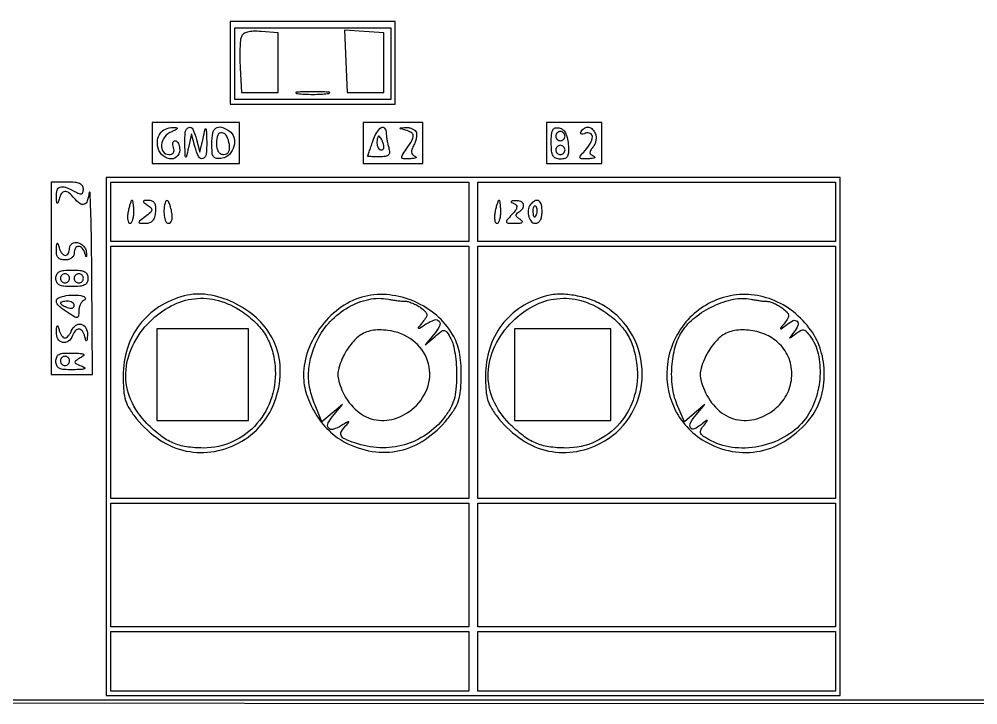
# Model space of a CAD drawing. Extents: x 4 to 1603, y 7 to 792.
# Drawn here: x 355 to 564, y 7 to 156.5 of the extents above; entities that cross this region are included whole.
import ezdxf

# ---------------------------------------------------------------- set-up
doc = ezdxf.new("R2010")
doc.units = 0

msp = doc.modelspace()

# ---------------------------------------------------------------- linework, layer by layer
for points in [[(4.463028, 790.750623, 0.090794), (4.267848, 789.688086, 0.000004), (4.202933, 675.011121, 0.000189), (4.180203, 548.51456, 0.000114), (4.244173, 398.5), (4.5, 7.5), (803.751263, 7.249377), (1603.002525, 6.998755), (1602.751263, 399.249377), (1602.5, 791.5), (803.718854, 791.750623, 0.000059), (387.797189, 791.831666, 0.000332), (164.795027, 791.700628, 0.000012), (5.544081, 791.497643, 0.311183)], [(403.435168, 152.691645, 0.07139), (403.238803, 151.82921, 0.011456), (403.137728, 150.101067, 0.012467), (403.115983, 148.045741, 0.010651), (403.193204, 145.880801), (403.5, 140.5), (407.5, 140.5), (411.5, 140.5), (411.5, 147), (411.5, 153.5), (407.741963, 153.810844, 0.02481), (406.027408, 153.867303, 0.059458), (404.769065, 153.695787, 0.088331), (403.915513, 153.303867, 0.150557)], [(415.75, 140.276604, 0.019375), (417.229765, 140.150935, 0.011494), (419, 140.110234, 0.011494), (420.770235, 140.150935, 0.019375), (422.25, 140.276604, 0.108536), (422.666199, 140.423685, 0.707215), (422.635938, 140.56145, 0.025693), (421.329566, 140.655793, 0.005179), (419, 140.679926, 0.005179), (416.670434, 140.655793, 0.025693), (415.364062, 140.56145, 0.707215), (415.333801, 140.423685, 0.108536)], [(388.25, 131.968838, 0.133209), (386.745331, 130.831979, 0.133331), (386.021972, 129.091023, 0.189376), (386.388974, 127.627046, 0.242294), (387.606989, 127, 0.077669), (388.245425, 127.099775, 0.166102), (388.640962, 127.393809, 0.166138), (388.773866, 127.868337, 0.07771), (388.638374, 128.5, -0.055937), (388.488865, 129.074366, -0.100118), (388.516384, 129.559375, -0.147206), (388.710807, 129.877514, -0.184534), (389.031385, 130, -0.201497), (389.401522, 129.844525, -0.084629), (389.715469, 129.392069, -0.064711), (389.928803, 128.722643, -0.044846), (390, 127.930449, -0.221695), (389.311919, 126.454858, -0.227121), (387.750108, 126.053624, -0.162286), (386.026606, 127.033506, -0.148988), (385.162508, 128.88691, -0.096428), (385.248573, 130.54695, -0.129804), (385.969903, 131.86038, -0.125231), (387.269484, 132.6774, -0.086241), (389, 132.921301, -0.115319), (389.368908, 132.822507, -0.466677), (389.410354, 132.624406, -0.110412), (389.045364, 132.326932, -0.020431)], [(393.687159, 130.25), (394.412421, 127.5), (395.087896, 130.5, -0.0018), (395.559267, 132.558886, -0.578943), (395.688912, 132.597933, -0.197065), (395.794025, 132.365442, -0.000982), (395.881685, 129.75, -0.035568), (395.775254, 127.061386, -0.279154), (395.045124, 126.111081, -0.394969), (394.137198, 126.474869, -0.04491), (393.312841, 128.75), (392.587579, 131.5), (391.912104, 128.5, -0.0018), (391.440733, 126.441114, -0.578943), (391.311088, 126.402067, -0.197065), (391.205975, 126.634558, -0.000982), (391.118315, 129.25, -0.035568), (391.224746, 131.938614, -0.279154), (391.954876, 132.888919, -0.394969), (392.862802, 132.525131, -0.04491)], [(400.837492, 132.121597, -0.191553), (401.834105, 130.747032, -0.128174), (401.822022, 128.780816, -0.12294), (400.841662, 127.010571, -0.171479), (399.25, 126.180449, -0.058505), (398.028192, 126.150873, -0.221672), (397.385203, 126.526717, -0.134357), (397.071826, 127.41706, -0.017831), (397, 129.430449, -0.04544), (397.203602, 131.666184, -0.196881), (397.908581, 132.765027, -0.234805), (399.083377, 132.942976, -0.06359)], [(398, 129.583333, 0.043744), (398.097716, 128.468571, 0.093042), (398.401892, 127.661477, 0.12769), (398.900993, 127.176713, 0.129929), (399.569551, 127, 0.108654), (400.227121, 127.144602, 0.155126), (400.665008, 127.545008, 0.118091), (400.864321, 128.219837, 0.049589), (400.819551, 129.171672, 0.077969), (400.245613, 131.015823, 0.246964), (399.233119, 131.752832, 0.341983), (398.334996, 131.245672, 0.099758)], [(435.013655, 131.75, 0.028422), (435.055556, 131.132491, 0.01086), (435.181218, 130.279687, 0.010713), (435.358071, 129.357344, 0.012932), (435.56491, 128.5, -0.054612), (435.723107, 127.477349, -0.211355), (435.495083, 126.893302, -0.165506), (434.857858, 126.582371, -0.03149), (433.551255, 126.5, -0.003702), (432.572988, 126.507243, -0.006168), (431.749431, 126.529603, -0.001525), (431.039121, 126.559831, -0.400926), (431, 126.600777, -0.081348), (431.012696, 126.678296, -0.00027), (431.322486, 127.597035, -0.001487), (431.676974, 128.636256, -0.000931), (432.097825, 129.850777, -0.04144), (432.966796, 131.805761, -0.12372), (433.954446, 132.871719, -0.39071), (434.66552, 132.7514, -0.163255)], [(441.487227, 132.020667, -0.126831), (441.64654, 131.50794, -0.049087), (441.609706, 130.759139, -0.04454), (441.406712, 129.916012, -0.041551), (441.054234, 129.101337, 0.032658), (440.623793, 128.153047, 0.111474), (440.530615, 127.485946, 0.171065), (440.745229, 127.008071, 0.106886), (441.25799, 126.659618, -0.147159), (441.501156, 126.464528, -0.444757), (441.457565, 126.282085, -0.096201), (441.011277, 126.140364, -0.020368), (440.193296, 126.078947, -0.017211), (438.789564, 126.079239, -0.309226), (438.445121, 126.332719, -0.230181), (438.501225, 126.814586, -0.010656), (439.443296, 128.222506, 0.019969), (440.647078, 130.096119, 0.145614), (440.900148, 131.12159, 0.25569), (440.482837, 131.805458, 0.066756), (439.25, 132.310674, -0.002679), (438.148739, 132.604777, -0.309854), (438.057158, 132.712731, -0.420376), (438.133405, 132.804491, -0.003272), (439.190983, 132.883999, -0.054796), (439.882696, 132.855629, -0.052336), (440.563035, 132.678245, -0.05654), (441.132112, 132.387321, -0.10834)], [(474.712885, 129.241115, -0.022895), (474.77304, 127.529794, -0.120187), (474.542019, 126.624557, -0.194411), (473.985086, 126.157677, -0.07857), (472.987863, 126, -0.090059), (471.990632, 126.181087, -0.177804), (471.389077, 126.699393, -0.105653), (471.080942, 127.705668, -0.021659), (471, 129.573324, -0.01919), (471.070406, 131.407084, -0.103454), (471.347445, 132.360016, -0.207416), (471.878911, 132.783382, -0.113961), (472.725022, 132.814439, -0.124521), (473.486924, 132.457593, -0.094616), (474.080679, 131.747405, -0.070877), (474.492241, 130.674079, -0.035945)], [(472, 131, 0.099038), (472.076342, 130.618362, 0.097945), (472.29375, 130.29375, 0.097945), (472.618362, 130.076342, 0.099038), (473, 130, 0.099038), (473.381638, 130.076342, 0.097945), (473.70625, 130.29375, 0.097945), (473.923658, 130.618362, 0.099038), (474, 131, 0.099038), (473.923658, 131.381638, 0.097945), (473.70625, 131.70625, 0.097945), (473.381638, 131.923658, 0.099038), (473, 132, 0.099038), (472.618362, 131.923658, 0.097945), (472.29375, 131.70625, 0.097945), (472.076342, 131.381638, 0.099038)], [(480.64326, 131.487265, -0.084321), (480.780113, 130.805728, -0.056273), (480.714358, 130.010578, -0.055007), (480.468278, 129.228489, -0.069608), (480.070138, 128.584511, 0.035182), (479.559622, 127.873014, 0.157357), (479.439228, 127.380825, 0.212874), (479.643091, 127.000218, 0.06961), (480.208262, 126.676193, -0.147766), (480.459692, 126.474949, -0.446809), (480.414087, 126.286954, -0.095074), (479.948118, 126.141365, -0.020113), (479.095012, 126.078947, -0.011578), (477.605643, 126.06456, -0.296336), (477.284591, 126.279373, -0.281473), (477.341226, 126.670462, -0.010751), (478.345012, 127.828741, 0.051037), (479.550611, 129.469882, 0.126775), (479.958598, 130.891969, 0.311619), (479.493677, 131.606289, 0.191299), (478.448062, 131.618443, -0.036408), (477.868281, 131.443138, -0.155351), (477.512472, 131.474315, -0.32948), (477.393111, 131.674071, -0.1144), (477.507079, 132.011454, -0.117116), (478.266583, 132.768916, -0.181064), (479.166014, 132.944353, -0.165315), (480.020263, 132.485104, -0.096156)], [(433, 129.5, 0.062722), (433.07223, 128.926468, 0.08088), (433.284531, 128.440625, 0.098158), (433.599211, 128.115494, 0.152681), (433.968615, 128, 0.184534), (434.289193, 128.122486, 0.147206), (434.483616, 128.440625, 0.100118), (434.511135, 128.925634, 0.055937), (434.361626, 129.5, 0.02136), (434.112506, 130.074558, 0.030395), (433.839659, 130.559375, 0.030693), (433.579329, 130.912889, 0.222225), (433.393011, 131, 0.289661), (433.241071, 130.903916, 0.046727), (433.115447, 130.559375, 0.039339), (433.028469, 130.074824, 0.024748)], [(472, 128, 0.099038), (472.076342, 127.618362, 0.097945), (472.29375, 127.29375, 0.097945), (472.618362, 127.076342, 0.099038), (473, 127, 0.099038), (473.381638, 127.076342, 0.097945), (473.70625, 127.29375, 0.097945), (473.923658, 127.618362, 0.099038), (474, 128, 0.099038), (473.923658, 128.381638, 0.097945), (473.70625, 128.70625, 0.097945), (473.381638, 128.923658, 0.099038), (473, 129, 0.099038), (472.618362, 128.923658, 0.097945), (472.29375, 128.70625, 0.097945), (472.076342, 128.381638, 0.099038)], [(362, 100), (362, 79), (366.5, 79), (371, 79), (370.850168, 100.25, 0.001924), (370.763323, 108.218049, 0.003965), (370.621976, 114.45, 0.004184), (370.454639, 118.741191, 0.905738), (370.283746, 118.75, -0.039806), (369.842042, 116.862799, -0.228241), (369.154799, 116.137229, -0.26554), (368.242311, 116.280158, -0.050944), (367, 117.5, 0.048185), (365.859771, 118.631999, 0.19254), (364.938908, 118.921964, 0.241272), (364.210924, 118.476769, 0.073338), (363.689326, 117.25, -0.01159), (363.449367, 116.4117, -0.541772), (363.306344, 116.37122, -0.197309), (363.187999, 116.607705, -0.005718), (363.116001, 117.75, -0.080226), (363.274268, 119.201629, -0.256328), (363.929847, 119.87696, -0.165124), (365.120173, 119.842539, -0.033811), (367.065741, 118.964816, 0.024808), (368.060615, 118.494269, 0.1627), (368.603588, 118.45641, 0.26886), (368.904297, 118.752855, 0.06691), (369, 119.464816, 0.156987), (368.777259, 120.156758, 0.134446), (368.180036, 120.640344, 0.078304), (367.123321, 120.918135, 0.025199), (365.5, 121), (362, 121)], [(378.755249, 114.5, 0.031701), (378.634359, 113.541823, 0.053628), (378.670744, 112.734375, 0.076393), (378.843992, 112.183445, 0.285831), (379.138672, 112, 0.249889), (379.469414, 112.176307, 0.064968), (379.746985, 112.734375, 0.050289), (379.937276, 113.542347, 0.032714), (380, 114.5, 0.014412), (379.972369, 115.458419, 0.023639), (379.88737, 116.265625, 0.020244), (379.767351, 116.880837, 0.347462), (379.616577, 117, 0.300822), (379.443639, 116.885601, 0.017542), (379.2054, 116.265625, 0.021857), (378.966135, 115.4582, 0.013875)], [(383, 115.965684, -0.046806), (383.741966, 115.361687, -0.247292), (383.896365, 114.878266, -0.166939), (383.600737, 114.345429, -0.020426), (382.55887, 113.480997, 0.004355), (381.254257, 112.467536, 0.234978), (381.12438, 112.191697, 0.398267), (381.292536, 112.021564, 0.008305), (382.590763, 112, 0.084018), (383.493797, 112.152821, 0.130331), (384.144869, 112.59299, 0.109996), (384.56263, 113.361345, 0.049118), (384.770691, 114.5, 0.040098), (384.773511, 115.664815, 0.119249), (384.527816, 116.418545, 0.162869), (384.021937, 116.840684, 0.095617), (383.238798, 116.984687, 0.012501), (382.263808, 116.951713, 0.331888), (382.075981, 116.793603, 0.300238), (382.16517, 116.551646, 0.011146)], [(386.916667, 116.75, 0.057849), (386.596426, 115.218875, 0.05473), (386.62629, 113.625415, 0.0645), (386.951223, 112.388603, 0.305249), (387.528447, 112, 0.1962), (387.981154, 112.184754, 0.129922), (388.272314, 112.673313, 0.080747), (388.365752, 113.462148, 0.036426), (388.244751, 114.5, 0.021051), (387.919178, 115.88438, 0.06513), (387.543165, 116.76598, 0.265922), (387.205251, 116.958451, 0.322255)], [(458.755249, 114.5, 0.031701), (458.634359, 113.541823, 0.053628), (458.670744, 112.734375, 0.076393), (458.843992, 112.183445, 0.285831), (459.138672, 112, 0.249889), (459.469414, 112.176307, 0.064968), (459.746985, 112.734375, 0.050289), (459.937276, 113.542347, 0.032714), (460, 114.5, 0.014412), (459.972369, 115.458419, 0.023639), (459.88737, 116.265625, 0.020244), (459.767351, 116.880837, 0.347462), (459.616577, 117, 0.300822), (459.443639, 116.885601, 0.017542), (459.2054, 116.265625, 0.021857), (458.966135, 115.4582, 0.013875)], [(462.811131, 116.317342, -0.104333), (463.348865, 115.95837, -0.239424), (463.490764, 115.506473, -0.121126), (463.220785, 114.87986, -0.02192), (462.406143, 113.89629, 0.009839), (461.344527, 112.675783, 0.267968), (461.273945, 112.270855, 0.303536), (461.588474, 112.041362, 0.011829), (463.095012, 112.015313, 0.01517), (464.213243, 112.056375, 0.158438), (464.633907, 112.225032, 0.44098), (464.645652, 112.488376, 0.055038), (464.143237, 112.890313, -0.045108), (463.582121, 113.321264, -0.167837), (463.374236, 113.708088, -0.218762), (463.475495, 114.0737, -0.079241), (463.893237, 114.434017, 0.095559), (464.77745, 115.248078, 0.226045), (464.943741, 116.105673, 0.241134), (464.385373, 116.734239, 0.104458), (463.25, 116.921053, 0.016344), (462.513657, 116.863673, 0.210989), (462.280811, 116.72839, 0.447891), (462.318655, 116.55393, 0.033582)], [(466.666667, 116.333333, 0.147767), (466.055564, 115.193097, 0.097448), (466.049131, 113.694925, 0.112056), (466.591197, 112.458471, 0.237956), (467.5, 112, 0.140575), (468.11998, 112.177821, 0.118484), (468.6, 112.666667, 0.088208), (468.90137, 113.456621, 0.04716), (469, 114.5, 0.050018), (468.847726, 116.018392, 0.178078), (468.343185, 116.836968, 0.268587), (467.589731, 116.944054, 0.100787)], [(467.683114, 113.8125, -0.054073), (467.461564, 113.395823, -0.470617), (467.279315, 113.37858, -0.168741), (467.137993, 113.670344, -0.018894), (467.078947, 114.416667, -0.028489), (467.089945, 115.112848, -0.077125), (467.200665, 115.592839, -0.208169), (467.385309, 115.77538, -0.296942), (467.604167, 115.729167, -0.126455), (467.797407, 115.402231, -0.060344), (467.876576, 114.916927, -0.05415), (467.839148, 114.359369, -0.051402)], [(365.073324, 105, 0.166042), (365.426833, 105.120723, 0.095374), (365.727789, 105.462164, 0.076314), (365.931213, 105.97154, 0.056967), (366, 106.573324, -0.249673), (366.536252, 107.580291, -0.208669), (367.742412, 107.800622, -0.148951), (369.046128, 107.042903, -0.166001), (369.636728, 105.718914, -0.003955), (369.707702, 104.862401, -0.253376), (369.648301, 104.729934, -0.514515), (369.557948, 104.75763, -0.005524), (369.324888, 105.480397, 0.095191), (368.743621, 106.568349, 0.224109), (367.934313, 106.958654, 0.280879), (367.26049, 106.555461, 0.121577), (367, 105.5, -0.130775), (366.846791, 104.924246, -0.10214), (366.416667, 104.4375, -0.08892), (365.769411, 104.111864, -0.072314), (365, 104, -0.070109), (364.081183, 104.129471, -0.149531), (363.485975, 104.51675, -0.135122), (363.172814, 105.202334, -0.052892), (363.116001, 106.25, -0.005718), (363.187999, 107.392295, -0.197309), (363.306344, 107.62878, -0.541772), (363.449367, 107.5883, -0.01159), (363.689326, 106.75, 0.046657), (363.932857, 106.080469, 0.05682), (364.284521, 105.514062, 0.067019), (364.68505, 105.127374, 0.159836)], [(370, 100, -0.111956), (369.803698, 99.134291, -0.163899), (369.263889, 98.578571, -0.09565), (368.248471, 98.281861, -0.023397), (366.5, 98.2, -0.023397), (364.751529, 98.281861, -0.09565), (363.736111, 98.578571, -0.163899), (363.196302, 99.134291, -0.111956), (363, 100, -0.111956), (363.196302, 100.865709, -0.163899), (363.736111, 101.421429, -0.09565), (364.751529, 101.718139, -0.023397), (366.5, 101.8, -0.023397), (368.248471, 101.718139, -0.09565), (369.263889, 101.421429, -0.163899), (369.803698, 100.865709, -0.111956)], [(364, 100, 0.099038), (364.076342, 99.618362, 0.097945), (364.29375, 99.29375, 0.097945), (364.618362, 99.076342, 0.099038), (365, 99, 0.099038), (365.381638, 99.076342, 0.097945), (365.70625, 99.29375, 0.097945), (365.923658, 99.618362, 0.099038), (366, 100, 0.099038), (365.923658, 100.381638, 0.097945), (365.70625, 100.70625, 0.097945), (365.381638, 100.923658, 0.099038), (365, 101, 0.099038), (364.618362, 100.923658, 0.097945), (364.29375, 100.70625, 0.097945), (364.076342, 100.381638, 0.099038)], [(367, 100, 0.099038), (367.076342, 99.618362, 0.097945), (367.29375, 99.29375, 0.097945), (367.618362, 99.076342, 0.099038), (368, 99, 0.099038), (368.381638, 99.076342, 0.097945), (368.70625, 99.29375, 0.097945), (368.923658, 99.618362, 0.099038), (369, 100, 0.099038), (368.923658, 100.381638, 0.097945), (368.70625, 100.70625, 0.097945), (368.381638, 100.923658, 0.099038), (368, 101, 0.099038), (367.618362, 100.923658, 0.097945), (367.29375, 100.70625, 0.097945), (367.076342, 100.381638, 0.099038)], [(369.199438, 95.233146, 0.126518), (368.740521, 94.936756, 0.068081), (368.352335, 94.380986, 0.060888), (368.089309, 93.665131, 0.057686), (368, 92.893614, -0.029902), (367.932402, 91.764297, -0.34564), (367.63891, 91.470655, -0.168161), (367.086617, 91.590177, -0.008428), (365.5, 92.591957, -0.029934), (363.627442, 93.985837, -0.203322), (363.116474, 94.992045, -0.321024), (363.582532, 95.747858, -0.059204), (365.25, 96.225009, -0.045306), (367.155666, 96.358406, -0.056407), (368.914318, 96.122476, -0.243771), (369.411327, 95.682799, -0.427919)], [(391, 96.161723, 0.076913), (385.478637, 93.746986, 0.088098), (381.235894, 89.860927, 0.087833), (378.581628, 84.741208, 0.075914), (377.666667, 78.749632, 0.018868), (377.788409, 75.524539, 0.056986), (378.201607, 73.368019, 0.064669), (379.057464, 71.513208, 0.029747), (380.608388, 69.345126, 0.076274), (385.625349, 64.781491, 0.094601), (391.435183, 62.34413, 0.097831), (397.578783, 62.260926, 0.087369), (403.566094, 64.485866, 0.100154), (408.270596, 68.693749, 0.08955), (411.199017, 74.56307, 0.090203), (411.877462, 81.047066, 0.103669), (410.146538, 87.015602, 0.088541), (406.719646, 91.381437, 0.07088), (401.7348, 94.69864, 0.072641), (396.156507, 96.427958, 0.103957)], [(430.364681, 96.044789, 0.094349), (425.305189, 93.776158, 0.075307), (420.963869, 89.650045, 0.074805), (418.015398, 84.393025, 0.090701), (417, 78.841559, 0.078273), (417.654928, 74.683556, 0.060035), (419.584989, 70.501449, 0.059535), (422.475491, 66.862251, 0.073682), (425.960023, 64.302739, 0.080544), (431.978819, 62.270097, 0.096728), (437.942959, 62.436588, 0.094482), (443.512387, 64.851729, 0.07333), (448.383459, 69.335053, 0.030427), (449.916857, 71.484803, 0.062544), (450.784548, 73.357795, 0.055218), (451.222504, 75.534176, 0.019273), (451.381503, 78.729786, 0.02074), (451.296386, 81.538079, 0.033513), (450.96576, 83.90523, 0.038472), (450.372325, 85.948308, 0.044584), (449.493965, 87.772713, 0.082284), (445.963073, 91.947719, 0.074247), (441.154547, 94.93816, 0.074824), (435.718784, 96.377078, 0.085906)], [(470, 96.161723, 0.076913), (464.478637, 93.746986, 0.088098), (460.235894, 89.860927, 0.087833), (457.581628, 84.741208, 0.075914), (456.666667, 78.749632, 0.018868), (456.788409, 75.524539, 0.056986), (457.201607, 73.368019, 0.064669), (458.057464, 71.513208, 0.029747), (459.608388, 69.345126, 0.076274), (464.625349, 64.781491, 0.094601), (470.435183, 62.34413, 0.097831), (476.578783, 62.260926, 0.087369), (482.566094, 64.485866, 0.132735), (488.600457, 70.625163, 0.127483), (490.838974, 79.065326, 0.126889), (488.698899, 87.56074, 0.130861), (482.732107, 93.845536, 0.050427), (479.731527, 95.296225, 0.04243), (476.322586, 96.220468, 0.043672), (472.933625, 96.535391, 0.066128)], [(509.479078, 96.068186, 0.149846), (500.805267, 90.962238, 0.146757), (496.395857, 81.830389, 0.148357), (497.762471, 71.855487, 0.153689), (504.433906, 64.485866, 0.087369), (510.421217, 62.260926, 0.097831), (516.564817, 62.34413, 0.094601), (522.374651, 64.781491, 0.076274), (527.391612, 69.345126, 0.091467), (529.626283, 73.455167, 0.070974), (530.508812, 78.479881, 0.069942), (529.953508, 83.625401, 0.083464), (527.994447, 88.087552, 0.071082), (524.34162, 92.234198, 0.075075), (519.736551, 95.101074, 0.077444), (514.62086, 96.420327, 0.083284)], [(364, 94.606989, 0.222225), (364.087111, 94.420671, 0.030693), (364.440625, 94.160341, 0.030395), (364.925442, 93.887494, 0.02136), (365.5, 93.638374, 0.055937), (366.074366, 93.488865, 0.100118), (366.559375, 93.516384, 0.147206), (366.877514, 93.710807, 0.184534), (367, 94.031385, 0.152681), (366.884506, 94.400789, 0.098158), (366.559375, 94.715469, 0.08088), (366.073532, 94.92777, 0.062722), (365.5, 95, 0.024748), (364.925176, 94.971531, 0.039339), (364.440625, 94.884553, 0.046727), (364.096084, 94.758929, 0.289661)], [(403.5, 92.823371, -0.043907), (406.524082, 90.360742, -0.062787), (408.681468, 87.66105, -0.064337), (410.066063, 84.563053, -0.049042), (410.782338, 80.913447, -0.099061), (410.092045, 74.148218, -0.104737), (406.847907, 68.319404, -0.106956), (401.585709, 64.392389, -0.107412), (395.178945, 63, -0.036229), (391.454811, 63.270197, -0.066353), (388.532404, 64.102214, -0.063469), (385.845794, 65.700417, -0.030506), (382.838093, 68.361907, -0.095163), (379.347668, 73.511846, -0.110006), (378.248971, 79.326304, -0.105947), (379.714724, 85.226868, -0.082892), (383.558643, 90.611275, -0.075518), (388.167488, 94.004578, -0.093627), (393.252047, 95.561769, -0.095423), (398.478242, 95.143879, -0.081582)], [(439.05887, 95.013655, -0.06547), (439.791178, 94.91082, -0.028844), (440.718941, 94.595173, -0.027938), (441.677946, 94.141968, -0.033522), (442.521124, 93.608213, -0.029306), (443.546313, 92.762144, -0.172574), (443.863494, 92.15357, -0.177748), (443.720274, 91.491849, -0.031465), (442.962253, 90.447557, 0.003021), (442.021994, 89.296043, 0.47058), (442.051499, 89.15121, 0.265712), (442.255044, 89.157168, 0.002068), (443.704522, 90.05149, -0.056008), (445.579219, 90.945674, -0.327175), (446.562432, 90.642353, -0.292587), (446.639038, 89.547887, -0.050854), (445.410536, 87.756131), (443.5, 85.5), (445.670415, 87.332964, -0.015768), (447.078343, 88.447879, -0.197995), (447.72305, 88.61065, -0.215132), (448.265901, 88.264661, -0.018881), (449.127611, 86.832964, -0.067527), (449.621033, 85.557763, -0.020311), (450.022394, 83.511969, -0.019953), (450.290314, 81.155538, -0.020423), (450.366712, 78.803526, -0.019955), (450.219871, 75.76415, -0.048787), (449.806753, 73.56486, -0.056478), (449.020629, 71.684624, -0.035704), (447.715962, 69.694253, -0.078959), (443.810684, 65.970545, -0.081538), (438.984729, 63.690933, -0.080311), (433.61917, 63.053202, -0.073495), (428.149223, 64.097825, -0.022678), (425.980215, 64.966107, -0.172497), (425.200746, 65.718546, -0.25928), (425.241679, 66.608209, -0.051472), (426.25, 67.917611, 0.010054), (426.879639, 68.608617, 0.648889), (426.828098, 68.720312, 0.129919), (426.525101, 68.636091, 0.003316), (425.295478, 67.905466, -0.056415), (423.417434, 67.044032, -0.325254), (422.437128, 67.359759, -0.290063), (422.364969, 68.457124, -0.050963), (423.589464, 70.243869), (425.5, 72.5), (423.259964, 70.604029), (421.019927, 68.708059), (419.509964, 72.321911, -0.047617), (418.386902, 75.944538, -0.060874), (418.094484, 79.423392, -0.059747), (418.648507, 82.921127, -0.043627), (420.049107, 86.601442, -0.078036), (422.827693, 90.605945, -0.072418), (426.765314, 93.68637, -0.076085), (431.218669, 95.400341, -0.104306), (435.5, 95.433142, 0.012084), (436.379613, 95.276683, 0.008634), (437.370418, 95.142512, 0.008725), (438.319706, 95.04738, 0.01842)], [(482.5, 92.823371, -0.042454), (485.473391, 90.416329, -0.064279), (487.556027, 87.825231, -0.064557), (488.906522, 84.798785, -0.043251), (489.676641, 81.082448, -0.100492), (489.113784, 74.269256, -0.106864), (485.930694, 68.382024, -0.10881), (480.656133, 64.409998, -0.107584), (474.178945, 63, -0.036229), (470.454811, 63.270197, -0.066353), (467.532404, 64.102214, -0.063469), (464.845794, 65.700417, -0.030506), (461.838093, 68.361907, -0.095163), (458.347668, 73.511846, -0.110006), (457.248971, 79.326304, -0.105947), (458.714724, 85.226868, -0.082892), (462.558643, 90.611275, -0.075518), (467.167488, 94.004578, -0.093627), (472.252047, 95.561769, -0.095423), (477.478242, 95.143879, -0.081582)], [(518, 94.981851, -0.067157), (518.70877, 94.864261, -0.028208), (519.617026, 94.527645, -0.027283), (520.561423, 94.052811, -0.031883), (521.398385, 93.499452, -0.030941), (522.40005, 92.638872, -0.162667), (522.72831, 92.003142, -0.171377), (522.599685, 91.317044, -0.03521), (521.898385, 90.281256, 0.001484), (520.993306, 89.1213, 0.372998), (520.999907, 89.000097, 0.38264), (521.11916, 88.99156, 0.001503), (522.274166, 89.892501, -0.06015), (523.739207, 90.781268, -0.312225), (524.620738, 90.620738, -0.312225), (524.781268, 89.739207, -0.06015), (523.892501, 88.274166, 0.001503), (522.99156, 87.11916, 0.38264), (523.000097, 86.999907, 0.372998), (523.1213, 86.993306, 0.001484), (524.281256, 87.898385, -0.03419), (525.315675, 88.601838, -0.171831), (525.992552, 88.730973, -0.166696), (526.611873, 88.406831, -0.031734), (527.438227, 87.415367, -0.104092), (529.185557, 83.543596, -0.068306), (529.578391, 78.6496, -0.065826), (528.624954, 73.631596, -0.080075), (526.422306, 69.390727, -0.096806), (522.375667, 65.703636, -0.078932), (516.94196, 63.48029, -0.079155), (511.101781, 63.053941, -0.098351), (505.879577, 64.562273, -0.017651), (504.214448, 65.499255, -0.136063), (503.608724, 66.146224, -0.230483), (503.588733, 66.83616, -0.060055), (504.179237, 67.812273, 0.001812), (505.017229, 68.89113, 0.437725), (504.998557, 69.000939, 0.319342), (504.864382, 68.99543, 0.00155), (503.725834, 68.107499, -0.060503), (502.151055, 67.153672, -0.395267), (501.352685, 67.426335, -0.258369), (501.370919, 68.509923, -0.045066), (502.589464, 70.243869), (504.5, 72.5), (502.259964, 70.604029), (500.019927, 68.708059), (498.398472, 72.588749, -0.06958), (497.412726, 76.341923, -0.047184), (497.308242, 80.767166, -0.047718), (498.026951, 85.055445, -0.079824), (499.517059, 88.385691, -0.081235), (502.349144, 91.473954, -0.056778), (506.376696, 93.960441, -0.058076), (510.725441, 95.419145, -0.102308), (514.5, 95.433142, 0.010392), (515.375385, 95.274378, 0.0076), (516.353125, 95.133169, 0.007684), (517.283892, 95.02767, 0.016802)], [(364.966335, 87, 0.147705), (365.321943, 87.107393, 0.05881), (365.714323, 87.440625, 0.051391), (366.080762, 87.926112, 0.044394), (366.361626, 88.5, -0.139827), (367.268761, 89.707605, -0.217976), (368.517427, 89.986106, -0.217738), (369.545361, 89.22304, -0.139635), (369.883999, 87.75, -0.005718), (369.812001, 86.607705, -0.197309), (369.693656, 86.37122, -0.541772), (369.550633, 86.4117, -0.01159), (369.310674, 87.25, 0.073329), (368.787534, 88.480452, 0.236548), (368.055036, 88.937487, 0.25013), (367.283808, 88.614213, 0.079483), (366.638374, 87.5, -0.139827), (365.731239, 86.292395, -0.217976), (364.482573, 86.013894, -0.217738), (363.454639, 86.77696, -0.139635), (363.116001, 88.25, -0.005718), (363.187999, 89.392295, -0.197309), (363.306344, 89.62878, -0.541772), (363.449367, 89.5883, -0.01159), (363.689326, 88.75, 0.041253), (363.924776, 88.080285, 0.052514), (364.253093, 87.514062, 0.062386), (364.619219, 87.124976, 0.174536)], [(429.144367, 87.435435, 0.050827), (428.140224, 86.544373, 0.026134), (427.067163, 85.247322, 0.025677), (426.092274, 83.783621, 0.035127), (425.380947, 82.369307, 0.025768), (424.682796, 80.422051, 0.073313), (424.47316, 79, 0.073313), (424.682796, 77.577949, 0.025768), (425.380947, 75.630693, 0.102231), (428.230887, 71.460777, 0.132988), (432.26667, 69.239836, 0.135406), (436.815366, 69.378685, 0.107795), (441.107283, 71.80455, 0.138141), (444.147869, 76.579338, 0.156046), (444.055227, 81.996911, 0.151889), (440.814258, 86.459148, 0.129692), (435.402582, 88.640819, 0.030874), (433.503101, 88.761669, 0.048058), (431.871027, 88.607414, 0.053808), (430.439677, 88.16811, 0.054789)], [(508.144367, 87.435435, 0.050827), (507.140224, 86.544373, 0.026134), (506.067163, 85.247322, 0.025677), (505.092274, 83.783621, 0.035127), (504.380947, 82.369307, 0.025768), (503.682796, 80.422051, 0.073313), (503.47316, 79, 0.073313), (503.682796, 77.577949, 0.025768), (504.380947, 75.630693, 0.10221), (507.232839, 71.457534, 0.133241), (511.269518, 69.238258, 0.135526), (515.821173, 69.382413, 0.107446), (520.120587, 71.816437, 0.097789), (522.486573, 74.950627, 0.101205), (523.446484, 78.71079, 0.103239), (522.846925, 82.485317, 0.105924), (520.788945, 85.6656, 0.089469), (517.986143, 87.611775, 0.072479), (514.466289, 88.638303, 0.075449), (510.946257, 88.597654, 0.116036)], [(368.314862, 82.636454, 0.015742), (367.301319, 82.026579, 0.290111), (367.150923, 81.70115, 0.258922), (367.3755, 81.39859, 0.013177), (368.544352, 80.905509, -0.048695), (369.268376, 80.537583, -0.592137), (369.252198, 80.292488, -0.09734), (368.599041, 80.131557, -0.007192), (366.75, 80.070285, -0.019442), (364.78568, 80.10985, -0.099108), (363.733912, 80.385805, -0.18028), (363.193422, 80.954577, -0.101138), (363, 81.901023, -0.096608), (363.183174, 82.840208, -0.180071), (363.699852, 83.404298, -0.104093), (364.696042, 83.675157, -0.021598), (366.520511, 83.702253, -0.008135), (368.371782, 83.619618, -0.119337), (368.991073, 83.429116, -0.512386), (369.017536, 83.128503, -0.050388)], [(364, 82, 0.099038), (364.076342, 81.618362, 0.097945), (364.29375, 81.29375, 0.097945), (364.618362, 81.076342, 0.099038), (365, 81, 0.099038), (365.381638, 81.076342, 0.097945), (365.70625, 81.29375, 0.097945), (365.923658, 81.618362, 0.099038), (366, 82, 0.099038), (365.923658, 82.381638, 0.097945), (365.70625, 82.70625, 0.097945), (365.381638, 82.923658, 0.099038), (365, 83, 0.099038), (364.618362, 82.923658, 0.097945), (364.29375, 82.70625, 0.097945), (364.076342, 82.381638, 0.099038)]]:
    msp.add_lwpolyline(points, format="xyb", close=True)
msp.add_lwpolyline([(796, 8), (400.5, 8), (5, 8), (5, 399.5), (5, 791), (188.5, 791), (372, 791), (372, 734.5), (372, 678), (492, 678), (612, 678), (612, 734.5), (612, 791), (860.835203, 791, -0.000244)], format="xyb")
for points in [[(401, 147), (401, 138), (419, 138), (437, 138), (437, 147), (437, 156), (419, 156), (401, 156)], [(436, 146.824324), (436, 139), (419, 139), (402, 139), (402, 146.824324), (402, 154.648649), (419, 154.648649), (436, 154.648649)], [(426.202947, 147.309797), (426.5, 140.5), (430.5, 140.5), (434.5, 140.5), (434.5, 147), (434.5, 153.5), (430.202947, 153.809797), (425.905894, 154.119594)], [(384, 129.5), (384, 125), (393.5, 125), (403, 125), (403, 129.5), (403, 134), (393.5, 134), (384, 134)], [(430, 129.5), (430, 125), (436.5, 125), (443, 125), (443, 129.5), (443, 134), (436.5, 134), (430, 134)], [(470, 129.5), (470, 125), (476, 125), (482, 125), (482, 129.5), (482, 134), (476, 134), (470, 134)], [(374, 65.5), (374, 9), (454, 9), (534, 9), (534, 65.5), (534, 122), (454, 122), (374, 122)], [(453, 114.5), (453, 108), (414, 108), (375, 108), (375, 114.5), (375, 121), (414, 121), (453, 121)], [(533, 114.5), (533, 108), (494, 108), (455, 108), (455, 114.5), (455, 121), (494, 121), (533, 121)], [(453, 79.5), (453, 52), (414, 52), (375, 52), (375, 79.5), (375, 107), (414, 107), (453, 107)], [(533, 79.5), (533, 52), (494, 52), (455, 52), (455, 79.5), (455, 107), (494, 107), (533, 107)], [(385, 79), (385, 69), (395, 69), (405, 69), (405, 79), (405, 89), (395, 89), (385, 89)], [(463, 79), (463, 69), (473.5, 69), (484, 69), (484, 79), (484, 89), (473.5, 89), (463, 89)], [(453, 37.5), (453, 24), (414, 24), (375, 24), (375, 37.5), (375, 51), (414, 51), (453, 51)], [(533, 37.5), (533, 24), (494, 24), (455, 24), (455, 37.5), (455, 51), (494, 51), (533, 51)], [(453, 16.5), (453, 10), (414, 10), (375, 10), (375, 16.5), (375, 23), (414, 23), (453, 23)], [(533, 16.5), (533, 10), (494, 10), (455, 10), (455, 16.5), (455, 23), (494, 23), (533, 23)]]:
    msp.add_lwpolyline(points, close=True)

doc.saveas('drawing.dxf')
